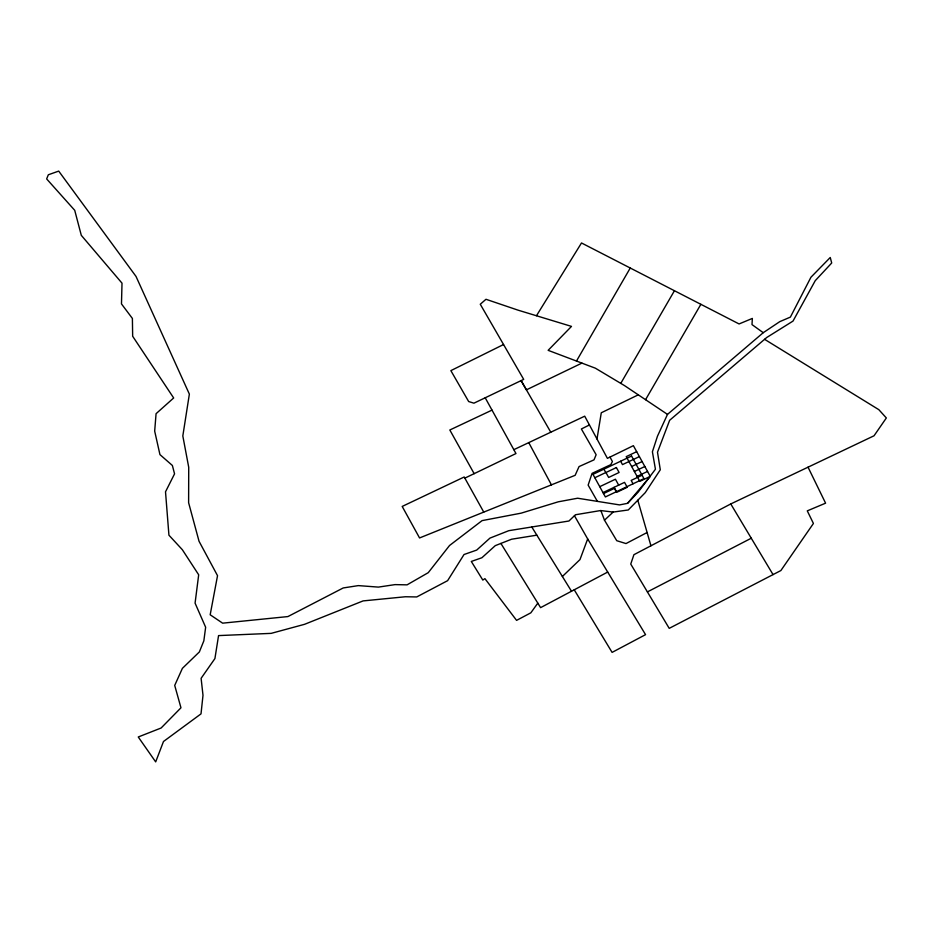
<?xml version="1.0" encoding="UTF-8"?>
<svg xmlns="http://www.w3.org/2000/svg" width="933" height="933" viewBox="0 0 933 933"><rect width="100%" height="100%" fill="white"/><g stroke="black" fill="none" stroke-linecap="round" stroke-linejoin="round"><path stroke-width="1.4" d="M596.992 439L601.284 412.771L638.289 394.834M574.448 515.716L587.673 538.936L579.976 559.59L562.377 576.489M667.492 414.38L657.473 436.201L652.4 451.782L655.433 469.229L638.102 492.216L627.547 503.342L619.57 504.905L577.62 498.222L558.261 501.814L521.162 513.15L482.069 520.626L449.531 545.513L428.259 572.664L407.068 584.851L395.021 584.618L378.401 587.102L358.342 585.609L343.227 587.953L287.9 616.573L222.625 623.162L210.182 614.777L217.529 575.673L199.044 541.28L188.618 502.724L188.723 467.293L182.821 435.956L189.364 394.111L136.02 276.425L58.709 171.101L48.329 174.774L46.65 178.926L74.722 210.31L81.299 235.338L122.013 283.166L121.477 303.913L132.393 318.445L132.661 336.253L173.666 397.971L156.068 413.692L154.68 431.128L159.94 454.604L172.372 465.474L174.553 473.847L165.514 491.808L168.931 535.192L182.343 549.712L198.682 574.798L195.079 603.138L205.645 627.244L203.849 640.819L199.359 651.945L182.401 668.343L174.716 685.417L180.967 707.797L161.117 728.008L138.259 736.988L155.683 761.899L163.485 741.502L201.015 713.862L202.997 695.307L201.108 678.314L214.917 658.57L218.555 635.595L271.165 633.367L304.59 624.305L363.089 600.91L405.365 596.758L416.736 596.945L447.607 580.676L464.028 554.517L476.705 550.073L489.953 538.108L508.812 530.679L568.943 521.011L575.451 514.759L600.584 510.549L613.168 512.065L628.259 509.978L645.251 492.647L660.296 469.789L657.497 452.213L669.637 420.293L766.681 337.536L793.015 321.08L815.244 280.67L831.711 263.001L830.253 257.485L810.952 277.229L790.391 317.103L779.79 321.64L763.241 332.696L667.492 414.38L624.55 385.632L595.336 368.173L548.138 350.33L571.497 326.398L518.107 310.176L485.976 299.283L480.273 304.251L523.693 379.381L473.941 403.173L468.669 401.552L450.861 370.634L503.552 344.522M576.477 361.048L630.253 268.016M620.772 383.381L674.442 290.723M645.554 399.697L700.881 304.31M536.487 315.704L581.504 242.965L739.088 323.949L752.36 318.421L751.998 324.591L763.241 332.696M537.805 603.138L530.842 612.818L516.579 620.375L484.915 578.635L482.816 580.069L471.305 561.456L481.906 557.736L495.283 545.642L511.576 539.227L536.837 535.169M627.547 503.342L650.254 476.378L633.379 445.659L607.406 458.348L584.711 416.176L513.838 449.671M647.105 532.51L626.008 543.566L616.76 540.708L604.491 520.194L613.168 512.065M607.698 572.057L540.592 607.64L500.904 543.438M764.594 339.32L878.828 409.669L886.35 417.961L874.034 435.781L730.761 503.948L633.915 554.703L630.743 564.068L669.218 628.352L780.886 570.541L813.424 523.46L807.278 510.864L825.588 503.167L808.036 467.176M647.397 591.907L751.263 538.224M589.434 424.958L581.376 428.982L596.14 454.733L594.018 459.852L579.055 466.582L575.148 475.305L419.558 537.956L402.193 506.432L464.214 476.985L483.761 512.1M581.912 363.1L526.41 389.854L521.139 380.676L550.773 432.212M464.856 478.128L515.972 453.543L485.218 397.808M636.679 451.677L626.23 456.645L639.805 481.346L650.254 476.378M594.834 477.743L605.762 472.553L603.896 469.171M639.397 456.61L622.486 464.611L620.632 461.229M631.653 466.523L642.114 461.555M599.744 486.676L615.43 479.224L618.684 485.148M634.37 471.468L644.831 466.5M602.998 492.601L624.539 482.361L627.256 487.306L616.795 492.274L614.077 487.329M637.087 476.401L647.549 471.433M603.523 493.557L614.45 488.367L616.305 491.749M642.091 475.224L631.175 480.413L633.029 483.795M492.018 410.112L449.823 429.996L474.162 473.672M531.787 526.982L571.509 591.254M587.673 538.936L645.554 634.65L612.095 652.389L574.238 589.796M730.761 503.948L773.049 574.611M597.388 501.371L588.14 485.113L592.07 473.358L610.8 464.646L612.41 461.543L610.007 457.077M528.754 442.615L551.438 484.857M600.864 510.573L604.491 520.194M637.799 500.251L650.942 545.782M631.548 456.039L592.98 474.361L605.389 496.939L643.957 478.606L631.548 456.039M616.398 467.55L605.937 472.518L608.654 477.451L619.104 472.483L616.398 467.55"/></g></svg>
